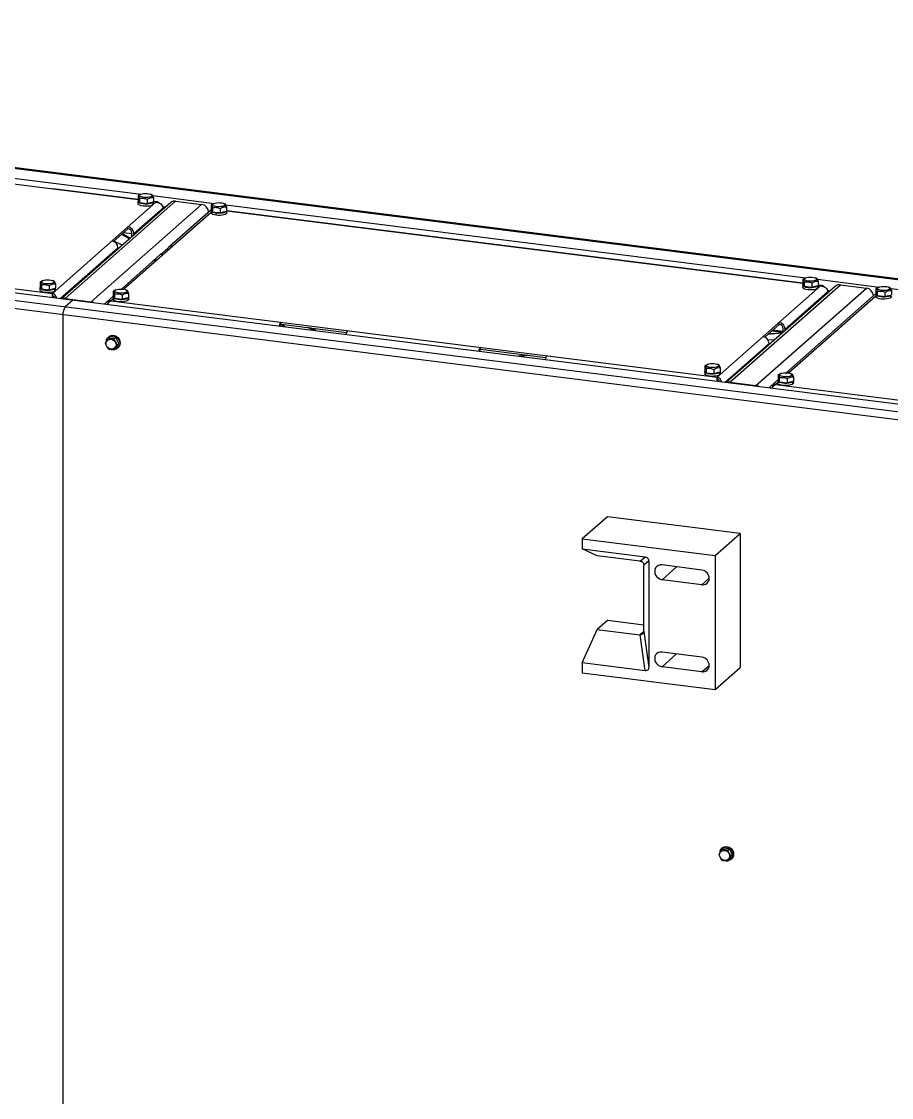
# Paper-space layout '_Dimetrico' of a CAD drawing. Header units: millimetres. Extents: x -872 to 994, y -625 to 651.
# Drawn here: x 52 to 664, y -107 to 651 of the extents above; entities that cross this region are included whole.
import ezdxf

# ---------------------------------------------------------------- set-up
doc = ezdxf.new("R2010")
doc.units = ezdxf.units.MM

psp = doc.layouts.new('_Dimetrico')

# ---------------------------------------------------------------- linework, layer by layer
at = {"color": 7, "linetype": 'Continuous', "lineweight": 25}
for p, q in [((-771.48, 650.64), (940.33, 434.97)), ((940.64, 435.27), (-770.47, 650.85)), ((-272.27, 580.76), (135.77, 529.36)), ((133.67, 525.27), (-271.7, 576.34)), ((-869.72, 569.94), (845.44, 353.85)), ((-864.24, 574.77), (850.92, 358.68)), ((841.71, 348.47), (-869.16, 564.02)), ((133.66, 525.57), (73.75, 533.12)), ((73.31, 459.47), (146.15, 523.7)), ((156.59, 523.44), (79.91, 455.82)), ((82.25, 455.85), (160.03, 524.45)), ((133.56, 524.14), (133.56, 522.63)), ((135, 528.93), (133.66, 528.31)), ((134.95, 528.9), (133.66, 528.31)), ((133.66, 528.31), (133.66, 525.29)), ((133.66, 525.29), (134.59, 523.4)), ((134.59, 526.41), (134.59, 523.4)), ((134.59, 523.4), (139.99, 522.71)), ((135.59, 529.28), (134.97, 529.01)), ((139.99, 525.73), (139.99, 522.71)), ((139.99, 522.71), (144.46, 523.93)), ((143.64, 528.8), (142.53, 529.28)), ((143.16, 527.87), (144.46, 526.95)), ((143.99, 528.32), (187.22, 522.87)), ((144.2, 521.99), (144.2, 523.49)), ((144.46, 526.95), (144.46, 523.93)), ((147.2, 523.86), (144.55, 524.19)), ((144.56, 522.63), (144.56, 524.14)), ((146.15, 523.7), (144.56, 523.9)), ((160.03, 524.45), (178.37, 522.14)), ((187.04, 522.8), (186.41, 522.53)), ((195.08, 522.32), (193.97, 522.8)), ((100.59, 453.54), (178.37, 522.14)), ((185, 516.49), (123.66, 462.39)), ((130.73, 501.62), (151.17, 519.64)), ((150.79, 520.71), (153.15, 520.41)), ((151.17, 519.64), (151.17, 518.66)), ((184.73, 518.01), (155.16, 491.92)), ((184.73, 518.01), (185.41, 518.34)), ((185, 517.66), (185, 516.15)), ((186.45, 522.45), (185.1, 521.83)), ((186.4, 522.42), (185.1, 521.83)), ((185.1, 521.83), (185.1, 518.81)), ((185.1, 518.81), (186.04, 516.91)), ((186.04, 519.93), (186.04, 516.91)), ((186.04, 516.91), (191.44, 516.23)), ((188.56, 514.44), (188.56, 515.95)), ((191.44, 519.25), (191.44, 516.23)), ((191.44, 516.23), (195.91, 517.45)), ((194.61, 521.39), (195.91, 520.47)), ((195.44, 521.84), (603.48, 470.43)), ((195.91, 520.47), (195.91, 517.45)), ((601.36, 466.64), (196, 517.71)), ((196, 516.15), (196, 517.66)), ((601.37, 466.35), (196, 517.42)), ((-353.23, 513.21), (73.31, 459.47)), ((116.43, 496.08), (126.52, 504.98)), ((127.71, 497.97), (121.87, 500.88)), ((128.21, 498.41), (122.38, 501.33)), ((123.46, 502.28), (129.33, 501.54)), ((126.52, 504.98), (126.52, 506.4)), ((129.33, 499.4), (129.33, 501.8)), ((130.73, 500.64), (130.73, 501.62)), ((122.49, 493.37), (116.66, 496.28)), ((78.93, 455.94), (119.42, 491.64)), ((119.42, 490.66), (119.42, 491.64)), ((144.31, 482.48), (149.52, 487.08)), ((150.89, 486.4), (149.52, 487.08)), ((150.06, 487.37), (154.77, 491.52)), ((151.39, 486.84), (150.45, 487.31)), ((143.85, 481.95), (121.87, 462.56)), ((143.88, 481.95), (144.31, 482.48)), ((144.48, 482.39), (144.31, 482.48)), ((602.71, 470.01), (601.36, 469.39)), ((602.66, 469.98), (601.36, 469.39)), ((603.3, 470.36), (602.67, 470.09)), ((611.34, 469.88), (610.23, 470.36)), ((64.61, 463.34), (64.61, 461.83)), ((66.06, 468.13), (64.71, 467.51)), ((66.01, 468.1), (64.71, 467.51)), ((64.71, 467.51), (64.71, 464.49)), ((64.71, 464.49), (65.65, 462.59)), ((65.65, 465.61), (65.65, 462.59)), ((65.65, 462.59), (71.05, 461.91)), ((66.65, 468.48), (66.02, 468.21)), ((71.05, 464.93), (71.05, 461.91)), ((71.05, 461.91), (75.51, 463.13)), ((74.69, 468), (73.58, 468.48)), ((74.22, 467.07), (75.51, 466.15)), ((75.26, 461.18), (75.26, 462.69)), ((75.51, 466.15), (75.51, 463.13)), ((75.61, 461.83), (75.61, 463.34)), ((541.02, 400.54), (613.85, 464.78)), ((624.3, 464.52), (547.62, 396.89)), ((549.96, 396.92), (627.74, 465.52)), ((568.29, 394.61), (646.07, 463.21)), ((601.26, 465.22), (601.26, 463.71)), ((601.36, 469.39), (601.36, 466.37)), ((601.36, 466.37), (602.3, 464.47)), ((602.3, 467.49), (602.3, 464.47)), ((602.3, 464.47), (607.7, 463.79)), ((607.7, 466.81), (607.7, 463.79)), ((607.7, 463.79), (612.16, 465.01)), ((610.87, 468.94), (612.16, 468.02)), ((611.7, 469.39), (654.93, 463.95)), ((611.91, 463.06), (611.91, 464.57)), ((612.16, 468.02), (612.16, 465.01)), ((614.91, 464.94), (612.26, 465.27)), ((612.26, 463.71), (612.26, 465.22)), ((613.85, 464.78), (612.26, 464.98)), ((627.74, 465.52), (646.07, 463.21)), ((654.16, 463.52), (652.81, 462.9)), ((654.11, 463.49), (652.81, 462.9)), ((652.81, 462.9), (652.81, 459.89)), ((654.74, 463.87), (654.12, 463.61)), ((662.79, 463.4), (661.68, 463.87)), ((662.32, 462.46), (663.61, 461.54)), ((663.15, 462.91), (884.1, 435.07)), ((73.31, 458.87), (73.31, 459.47)), ((73.45, 457.41), (73.6, 456.61)), ((82.25, 455.85), (100.59, 453.54)), ((87.82, 454.82), (82.34, 449.99)), ((116.33, 457.68), (111.09, 453.06)), ((116.06, 455.69), (114.47, 454.28)), ((116.06, 456.86), (116.06, 455.35)), ((117.51, 461.65), (116.16, 461.03)), ((117.46, 461.62), (116.16, 461.03)), ((116.16, 461.03), (116.16, 458.01)), ((116.16, 458.01), (117.09, 456.11)), ((117.09, 459.13), (117.09, 456.11)), ((117.09, 456.11), (122.49, 455.43)), ((118.09, 462), (117.47, 461.73)), ((122.49, 458.45), (122.49, 455.43)), ((122.49, 455.43), (126.96, 456.65)), ((126.14, 461.52), (125.03, 462)), ((125.67, 460.58), (126.96, 459.67)), ((126.71, 454.7), (126.71, 456.21)), ((126.96, 459.67), (126.96, 456.65)), ((127.06, 455.35), (127.06, 456.86)), ((588.89, 434.28), (618.87, 460.72)), ((652.44, 459.08), (589.57, 403.64)), ((652.71, 457.56), (591.37, 403.46)), ((618.5, 461.78), (620.86, 461.48)), ((618.87, 460.72), (618.87, 459.73)), ((652.44, 459.08), (653.06, 459.38)), ((652.71, 458.74), (652.71, 457.23)), ((652.81, 459.89), (653.74, 457.99)), ((653.74, 461), (653.74, 457.99)), ((653.74, 457.99), (659.14, 457.31)), ((659.14, 460.32), (659.14, 457.31)), ((659.14, 457.31), (663.61, 458.53)), ((663.36, 456.58), (663.36, 458.09)), ((663.61, 461.54), (663.61, 458.53)), ((109.99, 452.03), (110.94, 452.87)), ((112.08, 451.93), (111.96, 451.78)), ((114.47, 454.28), (541.02, 400.54)), ((80.75, 444.34), (80.75, -525.81)), ((237.47, 435.97), (234.08, 437.66)), ((234.21, 437.78), (234.21, 439.2)), ((234.21, 437.78), (280.16, 431.99)), ((256.77, 433.53), (253, 435.42)), ((258.65, 433.3), (254.88, 435.18)), ((574.59, 428.74), (584.69, 437.64)), ((587.15, 431.75), (577, 430.86)), ((579.61, 433.16), (587.49, 432.17)), ((580.31, 433.78), (587.49, 432.88)), ((584.69, 437.64), (584.69, 439.05)), ((587.49, 432.05), (587.49, 434.46)), ((588.89, 433.29), (588.89, 434.28)), ((111.09, 424.2), (110.45, 424.45)), ((112.61, 427.95), (113.68, 428.89)), ((112.99, 429), (112.71, 428.75)), ((118, 428.34), (113.68, 428.89)), ((116.94, 427.41), (118, 428.34)), ((120.16, 424.3), (118, 428.34)), ((118, 420.8), (120.16, 424.3)), ((119.1, 423.36), (120.16, 424.3)), ((546.64, 397.01), (577.58, 424.3)), ((586.84, 431.48), (576.69, 430.59)), ((581.63, 426.88), (577.03, 426.48)), ((577.58, 423.31), (577.58, 424.3)), ((116.94, 419.87), (118, 420.8)), ((118.11, 423.31), (119.1, 423.36)), ((119.32, 421.25), (119.6, 421.5)), ((120.21, 422.18), (119.6, 421.5)), ((120.21, 422.18), (119.93, 421.93)), ((374.52, 420.11), (374.52, 421.52)), ((374.52, 420.11), (420.48, 414.32)), ((407.9, 415.9), (401.34, 415.32)), ((409.04, 415.76), (402.48, 415.18)), ((533.77, 409.2), (532.42, 408.58)), ((533.72, 409.17), (532.42, 408.58)), ((534.35, 409.55), (533.73, 409.29)), ((542.4, 409.08), (541.29, 409.55)), ((532.32, 404.42), (532.32, 402.91)), ((532.42, 408.58), (532.42, 405.57)), ((532.42, 405.57), (533.35, 403.67)), ((533.35, 406.68), (533.35, 403.67)), ((533.35, 403.67), (538.75, 402.99)), ((538.75, 406), (538.75, 402.99)), ((538.75, 402.99), (543.22, 404.21)), ((541.93, 408.14), (543.22, 407.22)), ((542.97, 402.26), (542.97, 403.77)), ((543.22, 407.22), (543.22, 404.21)), ((543.32, 402.91), (543.32, 404.42)), ((585.21, 402.72), (583.87, 402.1)), ((585.16, 402.69), (583.87, 402.1)), ((583.87, 402.1), (583.87, 399.09)), ((585.8, 403.07), (585.18, 402.8)), ((593.85, 402.59), (592.74, 403.07)), ((593.37, 401.66), (594.67, 400.74)), ((541.02, 399.94), (541.02, 400.54)), ((541.15, 398.48), (541.31, 397.69)), ((549.96, 396.92), (568.29, 394.61)), ((577.7, 393.1), (578.65, 393.94)), ((584.03, 398.75), (578.8, 394.13)), ((583.77, 396.76), (582.18, 395.36)), ((582.18, 395.36), (821.65, 365.19)), ((583.77, 397.93), (583.77, 396.42)), ((583.87, 399.09), (584.8, 397.19)), ((584.8, 400.2), (584.8, 397.19)), ((584.8, 397.19), (590.2, 396.51)), ((590.2, 399.52), (590.2, 396.51)), ((590.2, 396.51), (594.67, 397.72)), ((594.41, 395.78), (594.41, 397.29)), ((594.67, 400.74), (594.67, 397.72)), ((594.77, 396.42), (594.77, 397.93)), ((579.79, 393.01), (579.67, 392.85)), ((463.8, 302.27), (446.12, 286.68)), ((557.34, 290.49), (463.8, 302.27)), ((539.67, 274.9), (557.34, 290.49)), ((557.34, 290.49), (557.34, 196.21)), ((446.12, 286.68), (539.67, 274.9)), ((446.12, 286.68), (446.12, 279.61)), ((446.12, 279.61), (490.38, 274.03)), ((456.73, 274.82), (446.12, 279.61)), ((486.66, 271.05), (456.73, 274.82)), ((486.96, 271.01), (490.38, 274.03)), ((539.67, 274.9), (539.67, 180.62)), ((492.89, 271.19), (489.47, 268.17)), ((489.47, 221.67), (489.47, 267.87)), ((492.89, 271.19), (492.89, 196.11)), ((530.31, 264.76), (502.25, 268.3)), ((512.54, 267), (502.25, 257.93)), ((530.31, 254.39), (502.25, 257.93)), ((530.31, 254.39), (535.46, 258.93)), ((463.8, 229.2), (456.73, 222.97)), ((489.47, 225.97), (463.8, 229.2)), ((446.12, 199.47), (456.73, 222.97)), ((456.73, 222.97), (486.66, 219.2)), ((486.66, 219.2), (489.47, 221.67)), ((489.47, 221.4), (492.89, 196.11)), ((490.38, 193.9), (486.96, 219.19)), ((530.31, 203.48), (502.25, 207.01)), ((512.54, 205.72), (502.25, 196.64)), ((446.12, 199.47), (446.12, 192.4)), ((490.38, 193.9), (446.12, 199.47)), ((530.31, 193.11), (535.46, 197.65)), ((446.12, 192.4), (539.67, 180.62)), ((530.31, 193.11), (502.25, 196.64)), ((539.67, 180.62), (557.34, 196.21)), ((544.31, 68.09), (545.37, 69.03)), ((544.68, 69.14), (544.4, 68.89)), ((549.69, 68.48), (545.37, 69.03)), ((548.63, 67.55), (549.69, 68.48)), ((551.85, 64.44), (549.69, 68.48)), ((542.78, 64.34), (542.15, 64.59)), ((548.63, 60.01), (549.69, 60.94)), ((549.69, 60.94), (551.85, 64.44)), ((549.8, 63.45), (550.79, 63.51)), ((550.79, 63.51), (551.85, 64.44)), ((551.01, 61.39), (551.3, 61.64)), ((551.9, 62.32), (551.3, 61.64)), ((551.9, 62.32), (551.62, 62.07))]:
    psp.add_line(p, q, dxfattribs=at)
at = {"color": 7, "linetype": 'Continuous', "lineweight": 25, "flags": 128}
for points in [[(73.75, 533.12), (73.49, 533.09), (73.18, 532.89)], [(144.2, 521.99), (143.52, 521.56), (142.54, 521.22), (141.32, 520.96), (139.95, 520.82), (138.51, 520.81), (137.11, 520.92), (135.85, 521.15), (134.8, 521.47), (134.04, 521.88), (133.63, 522.34), (133.56, 522.63)], [(144.2, 523.49), (143.52, 523.07), (142.54, 522.72), (141.32, 522.47), (139.95, 522.33), (138.51, 522.32), (137.11, 522.43), (135.85, 522.65), (134.8, 522.98), (134.04, 523.39), (133.63, 523.85), (133.58, 524.32), (133.91, 524.79)], [(143.16, 527.87), (142.56, 527.5), (141.67, 527.21), (140.57, 527.01), (139.35, 526.93), (138.11, 526.96), (136.94, 527.1), (135.94, 527.36), (135.2, 527.69), (134.77, 528.08), (134.68, 528.5), (134.95, 528.9)], [(134.95, 528.9), (135.56, 529.27), (136.44, 529.56), (137.54, 529.76), (138.76, 529.84), (140.01, 529.81), (141.18, 529.67), (142.17, 529.41), (142.92, 529.08), (143.35, 528.69), (143.43, 528.27), (143.16, 527.87)], [(144.46, 524.49), (144.48, 524.44), (144.53, 523.96), (144.2, 523.49)], [(144.56, 522.63), (144.53, 522.45), (144.2, 521.99)], [(186.4, 522.42), (187, 522.79), (187.89, 523.08), (188.99, 523.28), (190.21, 523.36), (191.46, 523.33), (192.62, 523.18), (193.62, 522.93), (194.37, 522.6), (194.8, 522.21), (194.88, 521.79), (194.61, 521.39)], [(188.56, 514.44), (187.3, 514.66), (186.25, 514.99), (185.49, 515.4), (185.08, 515.86), (185, 516.15)], [(188.56, 515.95), (187.3, 516.17), (186.25, 516.5), (185.49, 516.91), (185.08, 517.36), (185.03, 517.84), (185.36, 518.31), (185.39, 518.34)], [(194.61, 521.39), (194.01, 521.02), (193.12, 520.73), (192.02, 520.53), (190.8, 520.44), (189.55, 520.48), (188.39, 520.62), (187.39, 520.87), (186.64, 521.21), (186.21, 521.6), (186.13, 522.01), (186.4, 522.42)], [(195.91, 518.01), (195.93, 517.96), (195.98, 517.48), (195.65, 517.01), (194.97, 516.59), (193.99, 516.24), (192.77, 515.99), (191.39, 515.85), (189.96, 515.84), (188.56, 515.95)], [(196, 516.15), (195.98, 515.97), (195.65, 515.5), (194.97, 515.08), (193.99, 514.73), (192.77, 514.48), (191.39, 514.34), (189.96, 514.33), (188.56, 514.44)], [(610.87, 468.94), (610.27, 468.58), (609.38, 468.28), (608.28, 468.09), (607.06, 468), (605.81, 468.03), (604.64, 468.18), (603.65, 468.43), (602.9, 468.76), (602.47, 469.16), (602.39, 469.57), (602.66, 469.98)], [(602.66, 469.98), (603.26, 470.34), (604.15, 470.63), (605.25, 470.83), (606.47, 470.92), (607.72, 470.89), (608.88, 470.74), (609.88, 470.49), (610.62, 470.16), (611.06, 469.76), (611.14, 469.35), (610.87, 468.94)], [(75.26, 462.69), (74.58, 462.27), (73.6, 461.92), (72.38, 461.67), (71, 461.53), (69.57, 461.52), (68.17, 461.63), (66.9, 461.85), (65.86, 462.18), (65.1, 462.59), (64.69, 463.04), (64.64, 463.52), (64.97, 463.99)], [(74.22, 467.07), (73.62, 466.7), (72.73, 466.41), (71.63, 466.21), (70.41, 466.12), (69.16, 466.16), (67.99, 466.3), (67, 466.55), (66.25, 466.89), (65.82, 467.28), (65.74, 467.69), (66.01, 468.1)], [(66.01, 468.1), (66.61, 468.46), (67.5, 468.76), (68.6, 468.96), (69.82, 469.04), (71.07, 469.01), (72.23, 468.86), (73.23, 468.61), (73.97, 468.28), (74.41, 467.89), (74.49, 467.47), (74.22, 467.07)], [(75.51, 463.69), (75.54, 463.64), (75.59, 463.16), (75.26, 462.69)], [(117.46, 461.62), (118.06, 461.98), (118.95, 462.28), (120.05, 462.47), (121.27, 462.56), (122.51, 462.53), (123.68, 462.38), (124.68, 462.13), (125.42, 461.8), (125.85, 461.41), (125.94, 460.99), (125.67, 460.58)], [(611.91, 463.06), (611.23, 462.64), (610.25, 462.29), (609.03, 462.04), (607.65, 461.9), (606.22, 461.88), (604.82, 461.99), (603.55, 462.22), (602.51, 462.55), (601.75, 462.95), (601.34, 463.41), (601.26, 463.71)], [(611.91, 464.57), (611.23, 464.15), (610.25, 463.8), (609.03, 463.55), (607.65, 463.41), (606.22, 463.39), (604.82, 463.5), (603.55, 463.73), (602.51, 464.06), (601.75, 464.46), (601.34, 464.92), (601.29, 465.4), (601.62, 465.87)], [(612.16, 465.56), (612.19, 465.51), (612.24, 465.03), (611.91, 464.57)], [(612.26, 463.71), (612.24, 463.53), (611.91, 463.06)], [(662.32, 462.46), (661.71, 462.1), (660.83, 461.8), (659.73, 461.61), (658.51, 461.52), (657.26, 461.55), (656.09, 461.7), (655.1, 461.95), (654.35, 462.28), (653.92, 462.67), (653.84, 463.09), (654.11, 463.49)], [(654.11, 463.49), (654.71, 463.86), (655.6, 464.15), (656.7, 464.35), (657.92, 464.44), (659.16, 464.41), (660.33, 464.26), (661.33, 464.01), (662.07, 463.67), (662.5, 463.28), (662.59, 462.87), (662.32, 462.46)], [(75.26, 461.18), (74.58, 460.76), (73.6, 460.41), (72.38, 460.16), (71, 460.02), (69.57, 460.01), (68.17, 460.12), (66.9, 460.34), (65.86, 460.67), (65.1, 461.08), (64.69, 461.54), (64.61, 461.83)], [(75.61, 461.83), (75.59, 461.65), (75.26, 461.18)], [(82.25, 455.85), (81.3, 455.87), (80.51, 455.74)], [(126.71, 454.7), (126.03, 454.28), (125.05, 453.93), (123.82, 453.68), (122.45, 453.54), (121.02, 453.53), (119.62, 453.64), (118.35, 453.86), (117.31, 454.19), (116.55, 454.6), (116.13, 455.05), (116.06, 455.35)], [(126.71, 456.21), (126.03, 455.79), (125.05, 455.44), (123.82, 455.19), (122.45, 455.05), (121.02, 455.03), (119.62, 455.14), (118.35, 455.37), (117.31, 455.7), (116.55, 456.1), (116.13, 456.56), (116.09, 457.04), (116.42, 457.51)], [(125.67, 460.58), (125.06, 460.22), (124.18, 459.93), (123.08, 459.73), (121.86, 459.64), (120.61, 459.67), (119.44, 459.82), (118.45, 460.07), (117.7, 460.41), (117.27, 460.8), (117.19, 461.21), (117.46, 461.62)], [(126.96, 457.21), (126.99, 457.15), (127.03, 456.68), (126.71, 456.21)], [(127.06, 455.35), (127.03, 455.17), (126.71, 454.7)], [(663.36, 456.58), (662.68, 456.16), (661.7, 455.81), (660.47, 455.56), (659.1, 455.42), (657.67, 455.4), (656.27, 455.51), (655, 455.74), (653.96, 456.07), (653.2, 456.47), (652.78, 456.93), (652.71, 457.23)], [(663.36, 458.09), (662.68, 457.67), (661.7, 457.32), (660.47, 457.06), (659.1, 456.93), (657.67, 456.91), (656.27, 457.02), (655, 457.25), (653.96, 457.57), (653.2, 457.98), (652.78, 458.44), (652.74, 458.92), (653.07, 459.38)], [(663.61, 459.08), (663.64, 459.03), (663.68, 458.55), (663.36, 458.09)], [(663.71, 457.23), (663.68, 457.04), (663.36, 456.58)], [(102.33, 452.99), (101.53, 453.32), (100.59, 453.54)], [(111.09, 424.2), (111.26, 425.27), (111.76, 426.19), (112.53, 426.88), (113.51, 427.25), (114.6, 427.29), (115.68, 426.98), (116.66, 426.36), (117.44, 425.47), (117.94, 424.43), (118.11, 423.31)], [(118.11, 423.31), (117.94, 422.24), (117.44, 421.32), (116.66, 420.63), (115.68, 420.25), (114.6, 420.21), (113.51, 420.52), (112.53, 421.15), (111.76, 422.03), (111.26, 423.08), (111.09, 424.2)], [(111.37, 426.17), (111.53, 426.93), (112.1, 428.07)], [(112.1, 428.07), (112.98, 428.97), (114.1, 429.54), (115.38, 429.75), (116.71, 429.57), (117.99, 429.02), (119.1, 428.15), (119.97, 427.02), (120.51, 425.73), (120.69, 424.38), (120.49, 423.07), (119.93, 421.93)], [(112.99, 429), (113.26, 429.22), (114.38, 429.79), (115.66, 430), (117, 429.82), (118.27, 429.27), (119.38, 428.4), (120.25, 427.27), (120.79, 425.98), (120.97, 424.62), (120.77, 423.32), (120.21, 422.18)], [(541.93, 408.14), (541.32, 407.78), (540.44, 407.48), (539.34, 407.29), (538.12, 407.2), (536.87, 407.23), (535.7, 407.38), (534.71, 407.63), (533.96, 407.96), (533.53, 408.35), (533.45, 408.77), (533.72, 409.17)], [(533.72, 409.17), (534.32, 409.54), (535.21, 409.83), (536.31, 410.03), (537.53, 410.12), (538.77, 410.09), (539.94, 409.94), (540.94, 409.69), (541.68, 409.35), (542.11, 408.96), (542.2, 408.55), (541.93, 408.14)], [(542.97, 402.26), (542.29, 401.84), (541.3, 401.49), (540.08, 401.24), (538.71, 401.1), (537.27, 401.08), (535.88, 401.19), (534.61, 401.42), (533.56, 401.75), (532.81, 402.15), (532.39, 402.61), (532.32, 402.91)], [(542.97, 403.77), (542.29, 403.35), (541.3, 403), (540.08, 402.74), (538.71, 402.61), (537.27, 402.59), (535.88, 402.7), (534.61, 402.93), (533.56, 403.25), (532.81, 403.66), (532.39, 404.12), (532.35, 404.6), (532.68, 405.06)], [(543.22, 404.76), (543.25, 404.71), (543.29, 404.23), (542.97, 403.77)], [(543.32, 402.91), (543.29, 402.72), (542.97, 402.26)], [(593.37, 401.66), (592.77, 401.29), (591.88, 401), (590.78, 400.8), (589.56, 400.72), (588.32, 400.75), (587.15, 400.9), (586.15, 401.15), (585.41, 401.48), (584.98, 401.87), (584.89, 402.29), (585.16, 402.69)], [(585.16, 402.69), (585.77, 403.06), (586.65, 403.35), (587.75, 403.55), (588.98, 403.64), (590.22, 403.6), (591.39, 403.46), (592.39, 403.21), (593.13, 402.87), (593.56, 402.48), (593.64, 402.07), (593.37, 401.66)], [(549.96, 396.92), (549.01, 396.95), (548.21, 396.82)], [(570.04, 394.07), (569.24, 394.4), (568.29, 394.61)], [(594.41, 395.78), (593.74, 395.35), (592.75, 395.01), (591.53, 394.75), (590.16, 394.62), (588.72, 394.6), (587.32, 394.71), (586.06, 394.94), (585.01, 395.26), (584.26, 395.67), (583.84, 396.13), (583.77, 396.42)], [(594.41, 397.29), (593.74, 396.86), (592.75, 396.51), (591.53, 396.26), (590.16, 396.12), (588.72, 396.11), (587.32, 396.22), (586.06, 396.44), (585.01, 396.77), (584.26, 397.18), (583.84, 397.64), (583.8, 398.12), (584.12, 398.58)], [(594.67, 398.28), (594.7, 398.23), (594.74, 397.75), (594.41, 397.29)], [(594.77, 396.42), (594.74, 396.24), (594.41, 395.78)], [(502.25, 268.3), (500.92, 268.29), (499.68, 267.93), (498.61, 267.24), (497.79, 266.27), (497.28, 265.08), (497.1, 263.76), (497.28, 262.4), (497.79, 261.08), (498.61, 259.9), (499.68, 258.94), (500.92, 258.27), (502.25, 257.93)], [(502.25, 207.01), (500.92, 207.01), (499.68, 206.64), (498.61, 205.95), (497.79, 204.98), (497.28, 203.8), (497.1, 202.48), (497.28, 201.11), (497.79, 199.8), (498.61, 198.62), (499.68, 197.66), (500.92, 196.99), (502.25, 196.64)], [(543.07, 66.31), (543.23, 67.07), (543.79, 68.21)], [(543.79, 68.21), (544.67, 69.11), (545.8, 69.69), (547.08, 69.89), (548.41, 69.71), (549.68, 69.17), (550.8, 68.29), (551.66, 67.16), (552.2, 65.87), (552.38, 64.52), (552.18, 63.22), (551.62, 62.07)], [(544.68, 69.14), (544.95, 69.36), (546.08, 69.93), (547.36, 70.14), (548.69, 69.96), (549.96, 69.42), (551.08, 68.54), (551.94, 67.41), (552.49, 66.12), (552.67, 64.77), (552.47, 63.47), (551.9, 62.32)], [(542.78, 64.34), (542.95, 65.41), (543.45, 66.33), (544.23, 67.02), (545.21, 67.4), (546.29, 67.43), (547.38, 67.12), (548.36, 66.5), (549.13, 65.62), (549.63, 64.57), (549.8, 63.45)], [(549.8, 63.45), (549.63, 62.38), (549.13, 61.46), (548.36, 60.77), (547.38, 60.39), (546.29, 60.36), (545.21, 60.67), (544.23, 61.29), (543.45, 62.17), (542.95, 63.22), (542.78, 64.34)]]:
    psp.add_lwpolyline(points, dxfattribs=at)
at = {"color": 7, "linetype": 'Continuous', "lineweight": 25}
for centre, radius, start, end in [((138.94, 532.37), 9.57, 254.00836, 271.75546), ((139.99, 528.77), 5.88, 278.48866, 292.02756), ((159.42, 520.15), 4.33, 81.84159, 130.66121), ((177.55, 516.52), 5.68, 1.05871, 81.76054), ((190.38, 525.89), 9.57, 254.00836, 271.75546), ((191.44, 522.29), 5.88, 278.48866, 292.02756), ((125.82, 501.53), 4.91, 1.05871, 81.76054), ((126.05, 501.74), 3.28, 1.05871, 81.76054), ((114.51, 491.55), 4.91, 1.05871, 81.76054), ((157.59, 489.17), 3.66, 81.39863, 181.42061), ((146.29, 479.1), 3.75, 81.84159, 130.66121), ((69.99, 471.55), 9.54, 253.87026, 271.76823), ((71.05, 467.97), 5.88, 278.48866, 292.02756), ((606.64, 473.45), 9.57, 254.00836, 271.75546), ((607.7, 469.84), 5.88, 278.48866, 292.02756), ((627.13, 461.23), 4.33, 81.84159, 130.66121), ((645.26, 457.59), 5.68, 1.05871, 81.76054), ((121.44, 465.09), 9.57, 254.00836, 271.75546), ((122.5, 461.49), 5.88, 278.48866, 292.02756), ((658.09, 466.94), 9.54, 253.87026, 271.76823), ((659.15, 463.36), 5.88, 278.48866, 292.02756), ((89.59, 444.9), 8.86, 144.93094, 183.59311), ((238.46, 435.61), 5.57, 139.80389, 170.40476), ((236.54, 435.7), 3.13, 138.26501, 165.86048), ((285.5, 429.59), 5.85, 140.56847, 169.64019), ((583.98, 434.19), 4.91, 1.05871, 81.76054), ((584.22, 434.39), 3.28, 1.05871, 81.76054), ((572.67, 424.21), 4.91, 1.05871, 81.76054), ((116.7, 424.23), 3.97, 281.26344, 324.57956), ((378.77, 417.93), 5.57, 139.80389, 170.40476), ((376.85, 418.02), 3.13, 138.26501, 165.86048), ((425.81, 411.91), 5.85, 140.56847, 169.64019), ((537.7, 412.64), 9.57, 254.00836, 271.75546), ((538.76, 409.04), 5.88, 278.48866, 292.02756), ((589.15, 406.16), 9.57, 254.00836, 271.75546), ((590.21, 402.56), 5.88, 278.48866, 292.02756), ((529.45, 258.82), 6.01, 1.05871, 81.76054), ((530.98, 258.82), 4.48, 261.39863, 1.42061), ((529.45, 197.53), 6.01, 1.05871, 81.76054), ((530.98, 197.53), 4.48, 261.39863, 1.42061), ((548.39, 64.37), 3.97, 281.26344, 324.57956)]:
    psp.add_arc(centre, radius, start, end, dxfattribs=at)
for points, knots in [([(133.66, 528.31), (133.81, 528.21), (134.12, 527.99), (134.43, 526.94), (134.59, 526.41)], [0, 0, 0, 0, 0.499067, 1, 1, 1, 1]), ([(134.59, 526.41), (135.49, 526.51), (137.29, 526.7), (139.09, 526.06), (139.99, 525.73)], [0, 0, 0, 0, 0.499863, 1, 1, 1, 1]), ([(139.99, 525.73), (140.73, 526.14), (142.22, 526.97), (143.71, 526.96), (144.46, 526.95)], [0, 0, 0, 0, 0.499067, 1, 1, 1, 1]), ([(144.46, 526.95), (144.3, 527.48), (143.99, 528.53), (143.68, 528.74), (143.53, 528.85)], [0, 0, 0, 0, 0.4990672, 1, 1, 1, 1]), ([(148.6, 522.98), (148.52, 523.1), (148.15, 523.61), (147.3, 523.97), (146.53, 523.79), (146.15, 523.7)], [0, 0, 0, 0, 0.12862, 0.56431, 1, 1, 1, 1]), ([(185.1, 521.83), (185.26, 521.72), (185.57, 521.51), (185.88, 520.46), (186.04, 519.93)], [0, 0, 0, 0, 0.499067, 1, 1, 1, 1]), ([(186.04, 519.93), (186.94, 520.03), (188.74, 520.22), (190.54, 519.57), (191.44, 519.25)], [0, 0, 0, 0, 0.499863, 1, 1, 1, 1]), ([(191.44, 519.25), (192.18, 519.66), (193.67, 520.49), (195.16, 520.48), (195.91, 520.47)], [0, 0, 0, 0, 0.499067, 1, 1, 1, 1]), ([(195.91, 520.47), (195.75, 520.99), (195.44, 522.05), (195.13, 522.26), (194.97, 522.37)], [0, 0, 0, 0, 0.4990672, 1, 1, 1, 1]), ([(149.52, 487.08), (149.77, 487.28), (150.1, 487.54), (150.37, 487.28), (150.43, 487.22)], [0, 0, 0, 0, 0.761417, 1, 1, 1, 1]), ([(612.16, 468.02), (612.01, 468.55), (611.7, 469.61), (611.39, 469.82), (611.23, 469.92)], [0, 0, 0, 0, 0.4990672, 1, 1, 1, 1]), ([(64.71, 467.51), (64.87, 467.4), (65.18, 467.19), (65.49, 466.14), (65.65, 465.61)], [0, 0, 0, 0, 0.499067, 1, 1, 1, 1]), ([(65.65, 465.61), (66.55, 465.71), (68.35, 465.9), (70.15, 465.25), (71.05, 464.93)], [0, 0, 0, 0, 0.499863, 1, 1, 1, 1]), ([(71.05, 464.93), (71.79, 465.34), (73.28, 466.17), (74.77, 466.16), (75.51, 466.15)], [0, 0, 0, 0, 0.499067, 1, 1, 1, 1]), ([(75.51, 466.15), (75.36, 466.67), (75.05, 467.73), (74.74, 467.94), (74.58, 468.05)], [0, 0, 0, 0, 0.4990672, 1, 1, 1, 1]), ([(601.36, 469.39), (601.52, 469.28), (601.83, 469.07), (602.14, 468.01), (602.3, 467.49)], [0, 0, 0, 0, 0.499067, 1, 1, 1, 1]), ([(602.3, 467.49), (603.2, 467.58), (605, 467.78), (606.8, 467.13), (607.7, 466.81)], [0, 0, 0, 0, 0.499863, 1, 1, 1, 1]), ([(607.7, 466.81), (608.44, 467.22), (609.93, 468.05), (611.42, 468.03), (612.16, 468.02)], [0, 0, 0, 0, 0.499067, 1, 1, 1, 1]), ([(616.31, 464.05), (616.23, 464.17), (615.85, 464.69), (615.01, 465.04), (614.24, 464.87), (613.85, 464.78)], [0, 0, 0, 0, 0.12862, 0.56431, 1, 1, 1, 1]), ([(652.81, 462.9), (652.97, 462.8), (653.28, 462.59), (653.59, 461.53), (653.74, 461)], [0, 0, 0, 0, 0.499067, 1, 1, 1, 1]), ([(663.61, 461.54), (663.46, 462.07), (663.15, 463.12), (662.84, 463.34), (662.68, 463.44)], [0, 0, 0, 0, 0.4990672, 1, 1, 1, 1]), ([(73.31, 459.47), (73.29, 459.2), (73.23, 458.65), (73.21, 457.54), (73.29, 456.8), (73.31, 456.65)], [0, 0, 0, 0, 0.442884, 0.885768, 1, 1, 1, 1]), ([(76.41, 456.26), (76.26, 456.68), (75.9, 457.69), (74.75, 458.89), (73.79, 459.27), (73.31, 459.47)], [0, 0, 0, 0, 0.270129, 0.635064, 1, 1, 1, 1]), ([(73.45, 457.41), (73.41, 457.65), (73.35, 458.02), (73.33, 458.41), (73.32, 458.66), (73.32, 458.78), (73.31, 458.87)], [0, 0, 0, 0, 0.438238, 0.669658, 0.786084, 1, 1, 1, 1]), ([(74.95, 456.44), (74.94, 456.5), (74.79, 456.96), (74.19, 457.6), (73.61, 457.9), (73.31, 458.05)], [0, 0, 0, 0, 0.070442, 0.535221, 1, 1, 1, 1]), ([(116.16, 461.03), (116.32, 460.92), (116.63, 460.71), (116.94, 459.66), (117.09, 459.13)], [0, 0, 0, 0, 0.499067, 1, 1, 1, 1]), ([(117.09, 459.13), (117.99, 459.23), (119.79, 459.42), (121.59, 458.77), (122.49, 458.45)], [0, 0, 0, 0, 0.499863, 1, 1, 1, 1]), ([(122.49, 458.45), (123.24, 458.86), (124.73, 459.69), (126.22, 459.67), (126.96, 459.67)], [0, 0, 0, 0, 0.499067, 1, 1, 1, 1]), ([(126.96, 459.67), (126.81, 460.19), (126.5, 461.25), (126.19, 461.46), (126.03, 461.57)], [0, 0, 0, 0, 0.4990672, 1, 1, 1, 1]), ([(653.74, 461), (654.64, 461.1), (656.44, 461.3), (658.24, 460.65), (659.14, 460.32)], [0, 0, 0, 0, 0.499863, 1, 1, 1, 1]), ([(659.14, 460.32), (659.89, 460.74), (661.38, 461.56), (662.87, 461.55), (663.61, 461.54)], [0, 0, 0, 0, 0.499067, 1, 1, 1, 1]), ([(114.47, 454.28), (113.86, 454.23), (112.63, 454.11), (111.11, 453.25), (110.52, 452.37), (110.27, 451.99)], [0, 0, 0, 0, 0.364936, 0.729871, 1, 1, 1, 1]), ([(112.05, 451.77), (112.12, 451.91), (112.48, 452.59), (113.32, 453.6), (114.09, 454.06), (114.47, 454.28)], [0, 0, 0, 0, 0.114232, 0.557116, 1, 1, 1, 1]), ([(112.61, 427.95), (112.19, 427.31), (111.35, 426.04), (110.75, 424.98), (110.45, 424.45)], [0, 0, 0, 0, 0.499067, 1, 1, 1, 1]), ([(110.45, 424.45), (110.75, 423.72), (111.34, 422.27), (112.19, 421.03), (112.61, 420.41)], [0, 0, 0, 0, 0.499067, 1, 1, 1, 1]), ([(116.94, 427.41), (116.15, 427.44), (114.59, 427.51), (113.27, 427.81), (112.61, 427.95)], [0, 0, 0, 0, 0.500142, 1, 1, 1, 1]), ([(119.1, 423.36), (118.67, 423.98), (117.83, 425.22), (117.23, 426.68), (116.94, 427.41)], [0, 0, 0, 0, 0.499067, 1, 1, 1, 1]), ([(112.61, 420.41), (113.27, 420.26), (114.59, 419.97), (116.15, 419.9), (116.94, 419.87)], [0, 0, 0, 0, 0.499858, 1, 1, 1, 1]), ([(116.94, 419.87), (117.23, 420.39), (117.83, 421.45), (118.67, 422.72), (119.1, 423.36)], [0, 0, 0, 0, 0.499067, 1, 1, 1, 1]), ([(543.22, 407.22), (543.07, 407.75), (542.76, 408.8), (542.45, 409.02), (542.29, 409.12)], [0, 0, 0, 0, 0.4990672, 1, 1, 1, 1]), ([(532.42, 408.58), (532.58, 408.48), (532.89, 408.27), (533.2, 407.21), (533.35, 406.68)], [0, 0, 0, 0, 0.499067, 1, 1, 1, 1]), ([(533.35, 406.68), (534.25, 406.78), (536.05, 406.98), (537.85, 406.33), (538.75, 406)], [0, 0, 0, 0, 0.499863, 1, 1, 1, 1]), ([(538.75, 406), (539.5, 406.42), (540.99, 407.24), (542.48, 407.23), (543.22, 407.22)], [0, 0, 0, 0, 0.499067, 1, 1, 1, 1]), ([(583.87, 402.1), (584.02, 402), (584.33, 401.78), (584.65, 400.73), (584.8, 400.2)], [0, 0, 0, 0, 0.499067, 1, 1, 1, 1]), ([(594.67, 400.74), (594.51, 401.27), (594.2, 402.32), (593.89, 402.53), (593.74, 402.64)], [0, 0, 0, 0, 0.4990672, 1, 1, 1, 1]), ([(541.02, 400.54), (541, 400.27), (540.94, 399.73), (540.91, 398.62), (541, 397.87), (541.02, 397.72)], [0, 0, 0, 0, 0.442884, 0.885768, 1, 1, 1, 1]), ([(544.12, 397.33), (543.97, 397.76), (543.61, 398.76), (542.46, 399.96), (541.5, 400.35), (541.02, 400.54)], [0, 0, 0, 0, 0.270129, 0.635064, 1, 1, 1, 1]), ([(541.15, 398.48), (541.12, 398.72), (541.06, 399.1), (541.03, 399.48), (541.02, 399.73), (541.02, 399.86), (541.02, 399.94)], [0, 0, 0, 0, 0.438238, 0.669658, 0.786084, 1, 1, 1, 1]), ([(542.66, 397.52), (542.64, 397.58), (542.49, 398.03), (541.9, 398.67), (541.31, 398.98), (541.02, 399.13)], [0, 0, 0, 0, 0.070442, 0.535221, 1, 1, 1, 1]), ([(582.18, 395.36), (581.56, 395.3), (580.34, 395.19), (578.82, 394.33), (578.23, 393.44), (577.97, 393.07)], [0, 0, 0, 0, 0.364936, 0.729871, 1, 1, 1, 1]), ([(579.76, 392.84), (579.83, 392.98), (580.19, 393.67), (581.03, 394.67), (581.8, 395.13), (582.18, 395.36)], [0, 0, 0, 0, 0.114232, 0.557116, 1, 1, 1, 1]), ([(584.8, 400.2), (585.7, 400.3), (587.5, 400.49), (589.3, 399.85), (590.2, 399.52)], [0, 0, 0, 0, 0.499863, 1, 1, 1, 1]), ([(590.2, 399.52), (590.94, 399.94), (592.43, 400.76), (593.92, 400.75), (594.67, 400.74)], [0, 0, 0, 0, 0.499067, 1, 1, 1, 1]), ([(490.38, 274.03), (490.76, 273.95), (491.5, 273.77), (492.35, 273), (492.82, 272.08), (492.87, 271.48), (492.89, 271.19)], [0, 0, 0, 0, 0.278634, 0.559516, 0.780951, 1, 1, 1, 1]), ([(486.66, 271.05), (486.72, 271.04), (486.81, 271.03), (486.91, 271.02), (486.96, 271.01)], [0, 0, 0, 0, 0.557393, 1, 1, 1, 1]), ([(486.96, 271.01), (487.32, 270.92), (488.07, 270.72), (488.89, 269.95), (489.37, 269.06), (489.44, 268.46), (489.47, 268.17)], [0, 0, 0, 0, 0.273913, 0.56133, 0.78599, 1, 1, 1, 1]), ([(489.47, 268.17), (489.47, 268.11), (489.47, 268.01), (489.47, 267.91), (489.47, 267.87)], [0, 0, 0, 0, 0.562315, 1, 1, 1, 1]), ([(489.47, 221.4), (489.42, 221.08), (489.32, 220.43), (488.66, 219.71), (487.83, 219.29), (487.24, 219.22), (486.96, 219.19)], [0, 0, 0, 0, 0.273913, 0.56133, 0.78599, 1, 1, 1, 1]), ([(489.47, 221.67), (489.47, 221.62), (489.47, 221.52), (489.47, 221.44), (489.47, 221.4)], [0, 0, 0, 0, 0.557393, 1, 1, 1, 1]), ([(486.96, 219.19), (486.9, 219.18), (486.8, 219.18), (486.71, 219.19), (486.66, 219.2)], [0, 0, 0, 0, 0.562315, 1, 1, 1, 1]), ([(492.89, 196.11), (492.86, 195.74), (492.78, 195), (492.11, 194.22), (491.26, 193.86), (490.67, 193.88), (490.38, 193.9)], [0, 0, 0, 0, 0.278634, 0.559516, 0.780951, 1, 1, 1, 1]), ([(544.31, 68.09), (543.89, 67.46), (543.04, 66.18), (542.45, 65.12), (542.15, 64.59)], [0, 0, 0, 0, 0.499067, 1, 1, 1, 1]), ([(542.15, 64.59), (542.44, 63.87), (543.04, 62.41), (543.88, 61.17), (544.31, 60.55)], [0, 0, 0, 0, 0.499067, 1, 1, 1, 1]), ([(548.63, 67.55), (547.85, 67.58), (546.28, 67.65), (544.97, 67.95), (544.31, 68.09)], [0, 0, 0, 0, 0.500142, 1, 1, 1, 1]), ([(550.79, 63.51), (550.37, 64.12), (549.52, 65.36), (548.93, 66.82), (548.63, 67.55)], [0, 0, 0, 0, 0.499067, 1, 1, 1, 1]), ([(548.63, 60.01), (548.93, 60.53), (549.52, 61.59), (550.37, 62.87), (550.79, 63.51)], [0, 0, 0, 0, 0.499067, 1, 1, 1, 1]), ([(544.31, 60.55), (544.97, 60.4), (546.28, 60.11), (547.85, 60.04), (548.63, 60.01)], [0, 0, 0, 0, 0.499858, 1, 1, 1, 1])]:
    psp.add_open_spline(points, degree=3, knots=knots, dxfattribs=at)
for points in [[(146.15, 523.7), (146.77, 523.63), (148, 523.48), (149.6, 522.5), (150.77, 521.16), (151.04, 520.15), (151.17, 519.64)], [(613.85, 464.78), (614.47, 464.7), (615.71, 464.55), (617.31, 463.58), (618.48, 462.23), (618.74, 461.22), (618.87, 460.72)]]:
    psp.add_open_spline(points, degree=3, dxfattribs=at)

doc.saveas('drawing.dxf')
